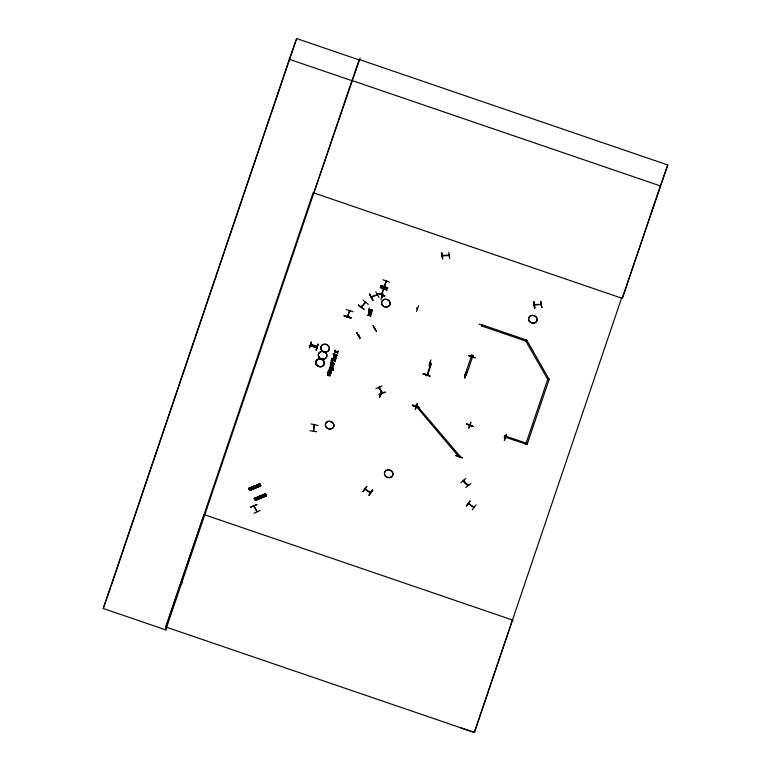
<?xml version="1.0" encoding="UTF-8"?>
<svg xmlns="http://www.w3.org/2000/svg" width="771" height="771" viewBox="0 0 771 771"><rect width="100%" height="100%" fill="white"/><g stroke="black" fill="none" stroke-linecap="round" stroke-linejoin="round"><path stroke-width="1.16" d="M313.546 430.141L313.469 430.69M314.346 424.744L313.585 431.105L313.855 430.266M333.91 355.682L334.228 354.853M372.065 296.768L371.95 296.575M377.453 294.821L371.449 297.24M328.668 371.005C329.988 373.193 328.783 372.104 328.966 370.398M330.836 373.463L330.634 374.137M334.074 364.008L332.108 362.264L331.588 362.572C328.976 361.724 335.799 362.64 333.814 364.567L332.118 364.606M331.453 371.738L331.482 371.073M329.188 374.436L329.101 375.255M328.639 374.918L328.456 374.07L327.82 374.764M328.716 374.533L328.629 375.159M329.092 375.072L328.88 373.8L327.665 374.118M330.335 375.063L330.383 374.272L330.354 374.831M333.294 369.357L332.87 368.837L333.39 368.817M468.199 503.733L468.566 503.203M473.336 507.048L473.625 506.904M463.467 480.304L463.304 480.449M463.361 480.603L463.718 480.902M467.997 484.583L468.392 485.055M347.596 316.351L347.721 315.869M381.491 294.474L383.582 288.46M383.553 289.376L383.418 288.826M383.698 288.971L381.741 294.628L382.021 293.799M384.151 286.745L386.223 280.654M384.719 286.08L384.363 286.889L384.43 285.945M416.022 406.404L416.099 405.44M416.244 405.845L415.81 406.269M426.777 374.908L426.19 375.641L426.44 374.793M426.633 375.207L426.421 375.718L426.749 374.764M459.265 455.777L458.976 456.605L459.208 455.825M459.439 456.133L459.246 456.731L459.545 455.94M471.804 356.308L472.266 355.942M482.521 325.41L482.039 325.834M330.605 367.035C329.477 367.468 335.751 366.986 330.663 367.063M311.041 423.944L317.903 425.419M310 430.7L316.891 431.818M332.147 360.924L332.147 360.924C332.06 359.749 330.364 360.847 332.638 359.469L335.115 360.799L332.918 359.855M347.422 316.63L349.446 310.867M381.78 294.676L381.616 294.252M384.613 286.378L384.103 286.783L384.459 285.858M335.751 357.754C335.799 359.17 333.323 357.956 335.192 358.457M471.698 356.607L471.929 355.826M329.815 368.981L331.038 368.413L331.569 369.56M333.631 365.435C334.2 363.218 330.682 361.098 333.429 364.413M365.444 302.338L365.387 302.618M365.743 302.184L361.474 307.137M330.711 365.097L331.038 364.124M330.865 364.51L330.711 365.271M331.01 371.873C330.354 369.781 331.251 371.188 330.566 372.451M333.207 369.714L333.361 369.184M331.52 371.564L331.289 372.239M371.911 297.037C368.789 296.931 379.795 294.349 376.855 294.474L376.913 295.071M331.251 364.644L331.578 365.57L331.193 364.866M330.402 374.889L330.19 375.506A1.06 0.935 19.4 0 1 329.815 375.882L328.899 375.795L328.687 374.985M331.077 360.741L331.53 359.729L332.552 359.729M468.334 484.911C468.556 486.78 461.636 481.21 463.622 480.362M431.095 364.596L427.876 374.359L427.298 374.157L430.517 364.404L431.317 363.941M512.474 620.019L474.377 732.45L460.933 727.94M310.549 344.541L317.209 346.719L310.53 344.608M346.324 309.566L352.983 311.715M380.296 287.583L386.936 289.829M382.946 279.777L389.548 282.128M166.546 627.7L165.775 629.878L103.237 608.502L289.337 59.3L296.652 38.55L359.19 59.926M110.928 586.615L296.652 38.55M165.775 629.878L351.942 80.502L660.381 185.927L667.763 164.965L359.325 59.54L351.884 80.676L289.337 59.3M181.493 584.312L182.255 582.057M309.422 347.866L311.436 341.871L309.46 347.731M313.614 345.668L313.411 346.256M313.961 346.372L314.134 345.861L313.855 346.468M316.052 350.13L318.086 344.145L316.418 350.236M316.149 350.14L318.095 344.145M344.155 315.946C365.04 322.105 330.402 311.629 350.805 318.163M331.665 358.939L331.858 358.37L335.52 359.623L335.327 360.192L331.665 358.939L335.327 360.192M333.236 354.323L334.614 354.602L333.236 354.323L333.429 353.764L337.081 355.017L336.888 355.576L334.932 354.911L334.412 355.402L336.541 356.616L334.469 355.229L334.99 354.737L336.888 355.576M327.386 372.48L328.34 372.171M330.701 362.707L331.52 362.784L330.701 362.707L330.894 362.139M331.482 360.876L331.703 360.134M335.086 350.824L334.951 350.217L334.498 350.911M327.897 373.453L328.205 372.566M327.579 371.911L330.749 373.501M333.168 369.781L331.877 370.408L329.236 369.521L329.545 368.991A1.243 1.099 19.4 0 1 329.641 368.172L329.766 368.018M330.229 366.591L330.422 366.032L333.043 366.929L332.85 367.488M331.212 363.681L331.52 362.784M328.263 373.578L328.571 372.692C331.308 373.771 330.566 374.311 328.571 372.692M331.578 363.806L331.887 362.91M332.513 361.05L332.793 360.25L335.048 361.021L332.793 360.25M327.723 373.945L327.916 375.4L327.473 374.687M330.981 364.298L331.675 363.999L331.347 364.51M333.39 358.12L335.645 359.238L333.323 358.293L334.151 356.684L333.236 358.139M347.721 316.736L349.706 310.973M329.564 371.892C330.104 369.155 327.964 373.145 330.046 370.494M329.776 372.393L330.383 370.61M329.949 374.918L330.749 373.193L328.369 372.085M329.882 374.099L329.805 375.371M331.096 372.412L330.422 372.566L330.952 371.94M337.226 353.253L337.804 351.557L335.52 352.28L334.412 351.354M330.778 365.097L331.376 365.936L333.168 366.553L333.361 365.994M334.99 361.194L335.183 360.626M335.645 359.238L335.838 358.679M334.103 355.007L334.286 356.231L336.407 357.012L336.599 356.443M337.631 353.388L338.344 351.306L336.686 351.769M368.528 310.713L369.425 308.053L369.425 309.402L372.576 310.289L369.425 309.402M368.943 310.858L369.348 309.643L372.441 310.703L369.348 309.643M369.454 315.108C371.786 318.221 369.531 313.421 367.892 315.464L369.28 314.616L368.48 313.72L369.28 314.616M368.422 313.893L368.644 313.238L369.637 314.664L368.644 313.238M371.323 313.999L368.692 313.103L368.885 312.534L371.169 312.987M371.343 312.747L369.174 311.667L369.367 311.108L371.767 312.159L371.159 313.508M370.514 316.361L369.935 314.809L370.735 315.715M369.878 314.982L371.063 314.741L371.516 313.431M372.374 310.877L372.576 310.289M378.282 293.539L384.825 296.064L378.33 293.404M380.835 286.012C401.893 292.248 366.63 281.588 387.466 288.258M386.117 280.952L386.02 281.242M384.44 286.773L386.329 281.097M386.444 280.866L386.126 281.685L386.146 280.76M427.548 375.082L427.78 374.398M466.474 374.793L465.096 374.61L471.794 354.843M549.106 379.525L547.718 379.342L525.822 341.061L481.634 325.96L482.106 324.562M466.378 375.053L473.086 355.286M527.094 340.31L525.822 341.061L526.304 339.664M527.113 444.424L504.195 436.878L504.668 435.48M547.815 379.081L525.822 443.98M526.766 443.036L526.381 444.173M527.017 444.684L549.01 379.775M622.284 298.367L621.561 298.117L474.377 732.45L165.938 627.025L313.113 192.692L622.284 298.367L667.763 164.965M660.381 185.927L622.255 298.444L621.532 298.194M165.678 626.939L204.036 514.585L513.207 620.26M313.845 192.933L360.115 58.037M316.929 347.538L310.308 345.263L316.977 347.393M350.959 317.719L344.319 315.464M387.611 287.843L380.99 285.559M423.25 373.8L429.871 376.075M479.128 324.138L485.749 326.422M466.416 424.137L473.037 426.421M380.941 299.553L382.936 293.655M382.503 296.97L382.715 296.372M379.65 397.132L381.327 391.34M379.602 397.258L381.703 391.302L379.274 397.171M380.71 394.27L381.491 394.338M423.221 373.877L429.948 375.853L423.289 373.675M412.495 405.517C433.533 411.907 398.299 400.997 419.116 407.792M415.704 405.854L415.598 406.163M426.411 374.985L426.315 375.275M430.632 363.199L430.295 362.457M415.482 409.555L417.246 403.618M417.246 403.464L415.193 409.285M468.479 355.556L475.158 357.705M465.405 374.793L464.768 374.928L465.453 375.101M482.087 325.921L482.241 325.401M464.547 377.915L466.561 371.911L464.846 378.031M462.436 457.704L455.806 455.439M468.835 428.127L470.908 422.113L468.787 428.078M469.655 425.949L469.5 425.438M504.639 437.215L505.304 437.446M504.33 440.26L506.412 434.246L504.427 440.106M374.793 328.311L374.369 328.774L374.369 328.157M412.639 405.103L419.212 407.522L412.658 405.054M468.527 355.421L475.09 357.889M455.748 455.613L462.369 457.887M103.237 608.502L110.542 587.753M259.576 483.774L259.933 484.41L248.744 488.641L259.682 483.822L260.829 485.971L249.794 490.51L248.57 488.342L259.74 484.053M249.794 487.937L250.922 489.787M250.546 487.629L251.664 489.469M252.647 486.752L253.775 488.592M250.7 507.183L256.82 504.648M254.372 498.635L265.195 493.758L266.4 495.743L255.432 500.533M253.765 505.699L257.071 511.693L253.871 505.911M253.977 505.612L253.659 505.998M254.025 506.229L254.334 506.104M257.292 497.16L258.41 499.001M259.393 496.283L260.521 498.124M260.078 510.527L254.083 513.255M331.858 358.37L335.52 359.623M333.429 353.764L337.081 355.017M334.633 350.699L334.951 350.217M331.848 360.028L332.426 360.105M349.552 310.559L349.571 311.494M330.422 366.032L333.043 366.929M348 315.898L347.914 316.389M349.514 311.523L349.783 310.636M329.236 369.521L332.879 370.119M329.545 368.991L329.477 369.164A1.243 1.099 19.4 0 1 329.574 368.345L329.94 367.883M331.222 363.845L331.675 363.999M329.843 369.29L331.337 369.608L329.843 369.29L329.988 368.413M333.882 357.031L334.055 358.264L334.142 356.713M331.925 365.695C334.084 366.379 332.667 363.517 331.925 365.695C333.959 366.842 333.024 363.18 332.089 365.358M337.235 351.557L337.852 351.142M330.422 372.566L330.904 372.73M337.804 351.557L335.067 352.366L334.566 350.738M329.159 375.082L329.757 375.332M332.87 369.434C332.976 370.408 330.952 370.041 332.041 369.502M338.344 351.306L337.785 351.316M336.407 357.012L334.007 355.662M333.168 366.553L330.826 365.271M314.481 425.534L314.279 425.178M314.404 424.628L313.334 430.97M314.693 424.811L314.154 425.582M363.025 300.044L368.326 304.449M361.358 306.55L361.753 306.222M361.281 306.868L365.55 302.03M369.704 294.098C379.93 313.228 362.611 281.579 372.759 300.064M356.52 332.494L359.999 338.026M371.391 296.642L371.555 296.931M358.409 334.816L358.794 334.971M371.824 296.478L371.988 296.989M358.486 335.433L358.688 334.778L358.698 335.298M375.805 291.824L379.081 297.433M356.549 332.465L360.018 337.997M367.892 315.464L369.511 314.934M368.104 314.847L369.222 314.79M368.692 313.103L371.381 313.826L369.637 314.664M368.885 312.534L370.784 313.383L371.4 312.573L369.174 311.667M369.367 311.108L371.593 312.197L371.217 313.334M371.063 314.741L369.935 314.809M381.462 294.464L381.741 293.77M386.126 281.685L386.454 280.731M383.486 289.491L383.804 288.537M386.483 280.875L386.175 281.617M381.828 294.589L382.069 293.886M381.944 296.787L382.252 296.218M382.763 296.459L381.992 296.758M373 325.632L376.431 331.318L373.164 325.564M374.581 328.07L374.658 328.648M374.398 328.754L374.677 328.109M375.882 388.594L382.069 386.03M379.399 387.996L378.966 387.196M379.178 387.109L379.081 388.044M379.216 387.167L382.368 392.747M379.216 388.141L379.534 387.601M379.149 394.289C391.523 390.155 382.541 392.67 379.13 394.482M380.855 394.02L380.72 394.607L380.941 393.981M382.127 392.911L381.838 392.391M381.288 394.473L381.404 394.145M382.243 393.104L382.05 392.304M382.059 392.863L378.898 387.553M416.822 308.188L417.41 308.863M416.793 308.718L417.015 308.092M417.352 308.583L416.745 308.41L417.342 308.843L417.468 308.255M417.342 308.843L417.593 308.361M442.467 255.211L442.255 255.808L443.094 255.558M442.872 255.818L442.94 255.191M442.882 255.847L443.017 255.259M441.484 252.551L442.621 258.786M363.102 491.58L366.688 486.491L363.16 491.406M365.069 488.641L365.493 489.527L364.962 488.949M365.223 488.669C365.878 490.366 370.88 493.671 370.899 492.187M448.799 252.281L449.618 258.545M365.637 488.92L365.512 489.248M365.493 489.527L365.666 489.016M449.233 255.249L448.404 255.625L448.51 255.056M448.568 254.989L448.616 255.297M442.294 255.587L449.05 254.97M449.204 255.028L448.992 255.615L442.323 255.799M372.672 490.163L369.02 495.252L372.672 489.98M370.485 491.927L370.196 492.486L370.388 491.946M428.994 365.618L430.922 359.893M430.208 362.486L430.083 363.083M460.403 456.307L459.275 457.261L415.502 405.488M430.613 363.257L430.758 362.611M415.405 405.748L416.542 404.794M416.33 405.517L415.945 406.645L416.273 406.124M429.832 376.181L423.327 373.559M464.865 374.427L464.846 374.928L465.058 374.33M482.068 325.979L482.405 325.034M482.338 326.056L482.627 325.111M465.511 374.484L465.298 375.12L465.636 374.6M472.218 355.865L471.977 356.645M469.684 425.033L469.356 425.978L469.5 425.37M470.146 424.792L469.635 425.987M459.265 456.644L459.497 455.863M470.657 425.033L470.387 425.582L470.609 424.956M460.846 482.733L465.732 478.434M463.969 480.69L463.612 481.2M465.771 487.484L470.908 483.619M534.467 304.535L541.136 304.439M534.525 304.468L534.322 305.056L541.281 304.352M535.026 304.767L534.428 304.796M533.86 301.644L534.795 308.082L533.783 301.779M466.359 506.055L470.185 500.899L466.378 505.863M468.411 503.174L468.276 503.752M468.99 503.559L468.662 504.051L468.97 503.473M542.023 307.639L540.731 301.249L541.753 307.658M541.088 304.082L540.413 304.699L540.558 304.179M540.413 304.699L540.616 304.111M541.242 304.14L541.088 304.69M472.16 509.872L476.015 504.918M468.681 504.022C466.985 501.661 475.572 509.467 473.606 506.923M474.136 506.865L473.837 507.414M504.716 436.772L504.687 437.292L504.909 436.665M505.371 436.829L505.15 437.456L505.487 436.935M547.718 379.342L549 378.59M330.345 375.12L330.248 375.332A1.06 0.935 19.4 0 1 329.872 375.708L328.706 375.246M333.274 369.54L332.976 370.147M331.453 371.834L331.164 372.422M332.089 369.521L331.915 368.413L330.075 367.969M334.055 358.264L334.363 357.532M331.578 365.57L331.887 364.847M328.658 370.976L330.181 370.119L331.472 371.487M334.402 358.38L334.624 357.869M329.959 375.005L329.545 375.573M328.012 374.234L327.848 375.178M358.544 304.969L364.047 309.171L358.37 305.171M334.566 358.043L335.597 357.455L335.134 358.631M334.306 357.705L335.308 356.906L336.137 357.975M356.674 332.407L359.941 338.161M366.755 486.318L363.054 491.522M369.02 495.252L372.701 490.009M363.999 309.21L358.342 305.21M329.93 368.586L331.472 368.403L331.434 369.685M334.441 357.484L334.855 356.973M313.498 345.765L314.096 345.919M334.749 357.725L335.655 357.754M430.035 362.765L430.767 363.025M441.773 252.531L442.65 258.834M335.443 350.41L334.99 351.827L336.754 351.595M327.791 373.993L329.092 374.349M376.768 294.811L377.337 294.618M331.646 369.907L331.973 368.239L329.872 368.056M333.024 366.071L333.689 364.818M330.682 366.553L329.969 367.362L330.48 367.42M382.137 296.546L382.647 296.739M380.826 394.318L381.414 394.55M329.082 370.427L331.328 371.024M248.715 488.602L259.779 483.909M248.782 488.708L259.779 484.13M260.078 484.419L248.927 488.968L248.57 488.351M249.823 490.558L249.438 489.903L260.598 485.585M249.525 489.97L260.453 485.335M260.704 485.518L249.438 489.884M249.659 490.269L260.771 485.74L249.737 490.346L248.705 488.332M254.208 498.374L265.369 494.057M254.343 498.596L265.417 493.903L266.342 495.522L255.211 500.138M265.706 494.413L254.44 498.76L265.581 494.423M255.066 499.878L266.246 495.599M266.188 495.368L255.076 499.897L266.438 495.955M250.681 507.106L256.897 504.552M332.32 364.461L333.564 364.856M534.428 308.082L533.474 301.818M369.704 314.491L371.275 314.125M336.252 351.759L334.855 351.268M464.942 374.658L465.385 375.082M441.446 252.57L442.66 258.671M335.009 357.079L336.137 357.831M381.192 394.733L380.729 394.579M380.932 285.713L387.601 287.862M482.02 324.822L526.207 339.924M378.291 293.52L384.922 295.785M471.707 355.103L472.989 355.547M344.271 315.618L350.94 317.768M334.893 350.391L335.395 350.564M310.636 344.28L317.267 346.565M331.703 369.733L332.609 369.81L332.927 368.817M329.824 374.272L330.325 374.446M504.581 435.74L526.68 443.296M365.097 488.997L370.812 492.573M265.436 494.182L254.411 498.712M418.557 305.692L416.533 311.532M468.363 503.521L474.107 507.299M463.516 480.661L468.238 485.277M416.446 405.054L460.316 456.567M527.007 340.57L548.904 378.85M258.671 484.371L259.596 485.99M258.555 484.294L259.654 486.212M264.183 494.288L265.282 496.206M254.334 498.336L255.403 500.321L266.4 495.743L266.072 495.31M265.205 493.768L265.561 494.404M254.295 498.442L254.565 498.991M327.916 375.381L327.877 374.802M533.725 301.798L534.708 308.063M253.293 487.233L254.276 487.571L253.341 487.127M258.921 497.237L259.904 497.565L258.921 497.237M380.382 287.342L386.897 289.935L380.382 287.342M310.212 345.543L316.823 347.846L310.212 345.543M466.494 423.896L472.999 426.527L466.494 423.896M251.683 487.099L252.753 489.084L251.683 487.099M253.794 486.212L254.864 488.197L253.794 486.212M255.452 497.864L256.521 499.849L255.452 497.864M256.194 497.555L257.273 499.541L256.194 497.555M258.304 496.678L259.374 498.664L258.304 496.678M384.883 475.399A4.356 3.836 19.4 0 0 392.323 476.121A4.356 3.836 19.4 0 0 388.786 469.944A4.356 3.836 19.4 0 0 384.883 475.399M384.922 475.264A4.356 3.836 19.4 0 0 392.362 475.996A4.356 3.836 19.4 0 0 388.835 469.818A4.356 3.836 19.4 0 0 384.922 475.264M382.04 304.796A4.366 3.855 19.4 0 0 389.519 305.518A4.366 3.855 19.4 0 0 385.963 299.321A4.366 3.855 19.4 0 0 382.04 304.796M382.117 304.651A4.347 3.826 19.4 0 0 389.538 305.374A4.347 3.826 19.4 0 0 386.011 299.206A4.347 3.826 19.4 0 0 382.117 304.651M316.274 364.442A4.356 3.845 19.4 0 0 323.733 365.165A4.356 3.845 19.4 0 0 320.187 358.978A4.356 3.845 19.4 0 0 316.274 364.442A4.356 3.845 19.4 0 0 323.724 365.175A4.356 3.845 19.4 0 0 320.187 358.987A4.356 3.845 19.4 0 0 316.264 364.452M316.312 364.317A4.356 3.845 19.4 0 0 323.772 365.04A4.356 3.845 19.4 0 0 320.235 358.852A4.356 3.845 19.4 0 0 316.312 364.317M318.799 356.973A4.356 3.845 19.4 0 0 326.258 357.696A4.356 3.845 19.4 0 0 322.721 351.509A4.356 3.845 19.4 0 0 318.799 356.973M318.847 356.838A4.356 3.845 19.4 0 0 326.306 357.561A4.356 3.845 19.4 0 0 322.77 351.374A4.356 3.845 19.4 0 0 318.847 356.838M321.247 349.735A4.366 3.855 19.4 0 0 328.725 350.458A4.375 3.865 19.4 0 0 325.198 344.174A4.375 3.865 19.4 0 0 321.266 349.658A4.375 3.865 19.4 0 0 328.754 350.391A4.366 3.855 19.4 0 0 325.169 344.261A4.366 3.855 19.4 0 0 321.247 349.735M529.089 320.881A4.356 3.836 19.4 0 0 536.529 321.603A4.356 3.836 19.4 0 0 532.992 315.435A4.356 3.836 19.4 0 0 529.089 320.881M529.137 320.746A4.347 3.826 19.4 0 0 536.568 321.468A4.347 3.826 19.4 0 0 533.04 315.31A4.347 3.826 19.4 0 0 529.137 320.746M325.854 426.806A4.356 3.836 19.4 0 0 333.294 427.529A4.356 3.836 19.4 0 0 329.757 421.351A4.356 3.836 19.4 0 0 325.854 426.806M325.902 426.671A4.356 3.836 19.4 0 0 333.342 427.394A4.356 3.836 19.4 0 0 329.805 421.217A4.356 3.836 19.4 0 0 325.902 426.671"/></g></svg>
